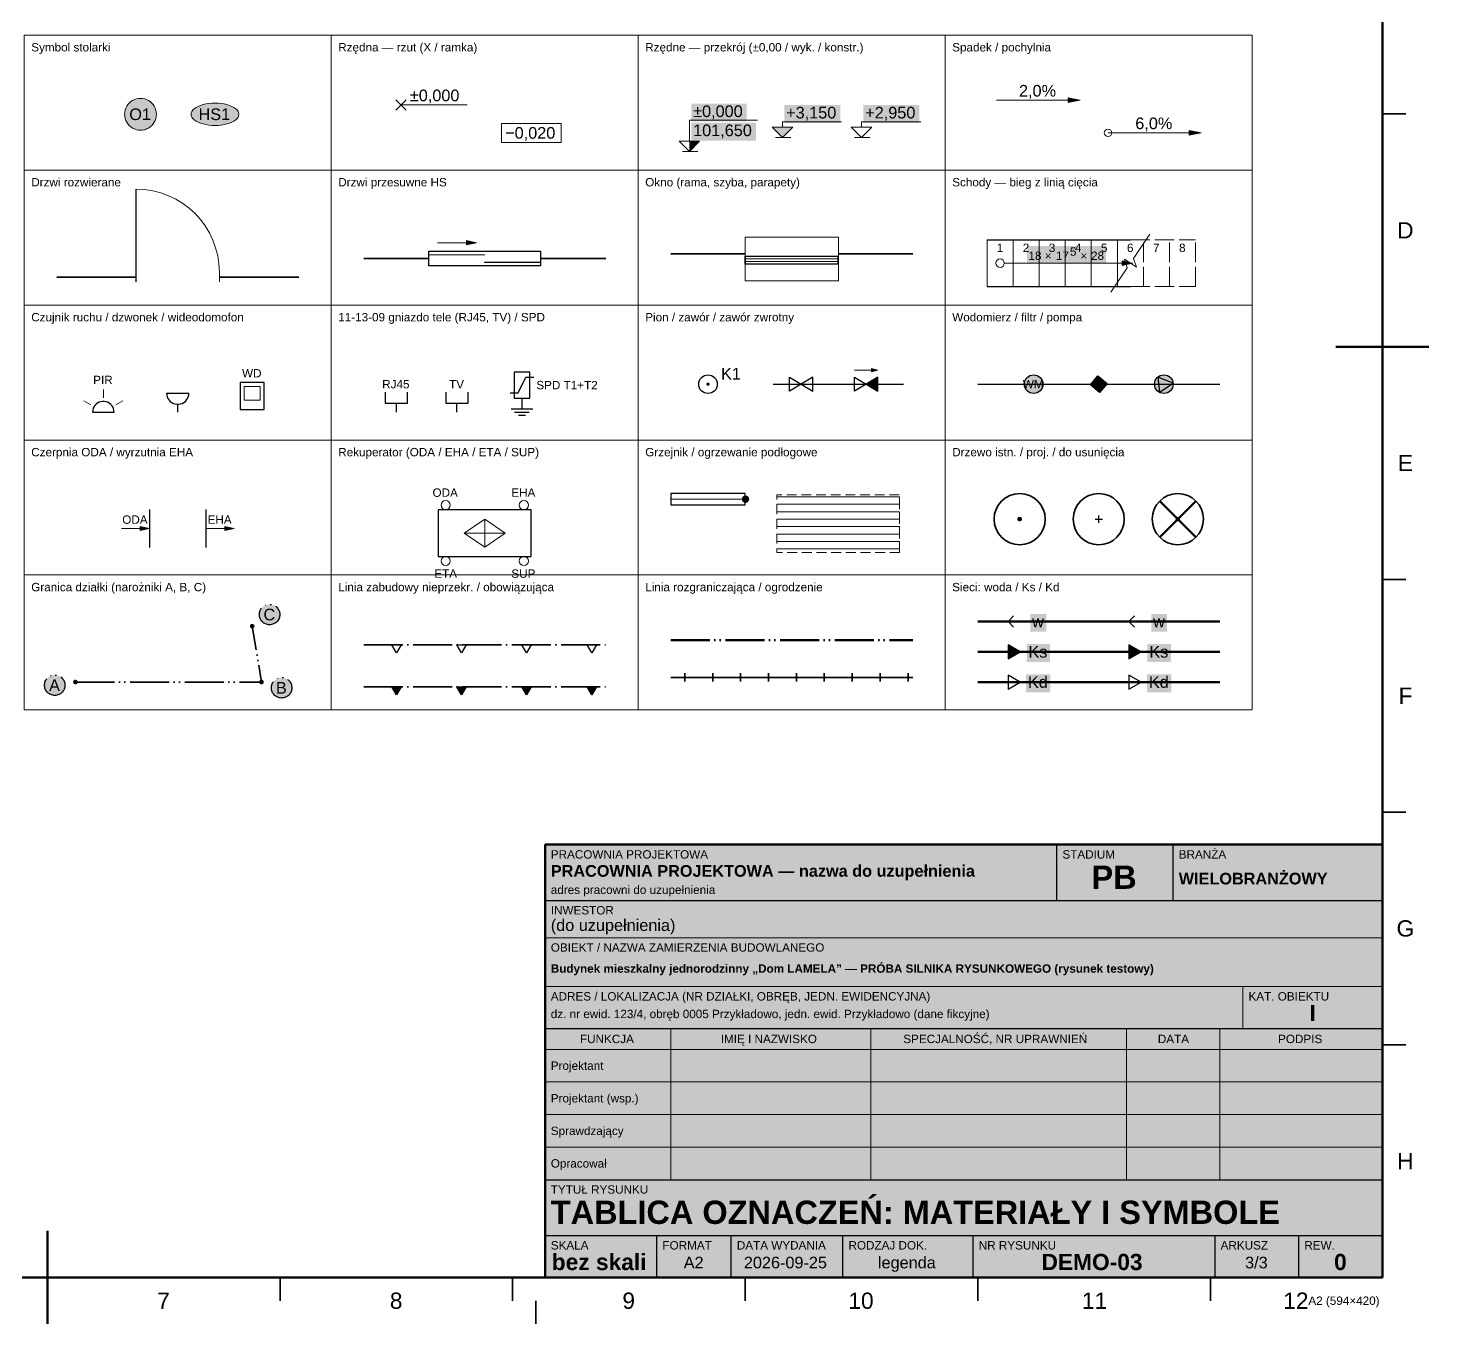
# Paper-space layout 'Arkusz DEMO-03' of a CAD drawing. Header units: metres, sheet in millimetres. Extents: x 0 to 594, y 0 to 420.
# Drawn here: x 292.8 to 594, y 0 to 278.5 of the extents above; entities that cross this region are included whole.
import ezdxf

# ---------------------------------------------------------------- set-up
doc = ezdxf.new("R2010")
doc.units = ezdxf.units.M
for name, pattern in [('DWUPUNKTOWA', [11.55, 8.4, -1.05, 0, -1.05, 0, -1.05]), ('KRESKOWA', [5.25, 4.2, -1.05]), ('KRESKOWA_DROBNA', [3.15, 2.1, -1.05]), ('PUNKTOWA', [10.5, 8.4, -1.05, 0, -1.05])]:
    doc.linetypes.add(name, pattern=pattern)
for name, color, linetype, lineweight in [('A-DRZWI', 3, 'Continuous', 35), ('A-OKNA', 3, 'Continuous', 35), ('A-OPISY', 2, 'Continuous', 25), ('A-RZEDNE', 1, 'Continuous', 25), ('A-SCHODY', 6, 'Continuous', 25), ('A-SCIANY-KONSTR', 7, 'Continuous', 50), ('A-SYMBOLE', 2, 'Continuous', 25), ('R-LEGENDA', 7, 'Continuous', 25), ('R-RAMKA', 7, 'Continuous', 50), ('R-TABLICZKA', 7, 'Continuous', 25), ('Z-GRANICE', 1, 'DWUPUNKTOWA', 50), ('Z-OGRODZENIE', 7, 'Continuous', 35), ('Z-UZBROJENIE', 5, 'Continuous', 35)]:
    doc.layers.add(name, color=color, linetype=linetype, lineweight=lineweight)
for name, color, linetype, lineweight, true_color in [('E-LACZNIKI', 30, 'Continuous', 35, 0xd06000), ('E-ROZDZIELNICE', 1, 'Continuous', 35, 0xc00000), ('E-TELETECH', 5, 'Continuous', 35, 0x0050c8), ('S-KANAL', 34, 'Continuous', 50, 0x7a4500), ('S-OGRZ', 1, 'Continuous', 25, 0xe05000), ('S-URZADZENIA', 2, 'Continuous', 35, 0x303030), ('S-WENT', 3, 'Continuous', 35, 0x008a00), ('S-WODA', 5, 'Continuous', 35, 0x0050c8), ('Z-LINIE-ZABUDOWY', 1, 'PUNKTOWA', 35, 0xc00000), ('Z-ZIELEN', 3, 'Continuous', 25, 0x1e7a1e)]:
    doc.layers.add(name, color=color, linetype=linetype, lineweight=lineweight, true_color=true_color)
doc.styles.add('PL_ARIAL', font='arial.ttf')
doc.styles.add('PL_ARIAL_B', font='arialbd.ttf')

psp = doc.layouts.new('Arkusz DEMO-03')

# ---------------------------------------------------------------- hatches: boundary and pattern name
at = {"layer": 'A-DRZWI', "true_color": 0x000000}
psp.add_hatch(color=7, dxfattribs=at).paths.add_polyline_path([(389.24, 232.34), (387.09, 231.88), (387.09, 232.8)])
at = {"layer": 'A-OPISY', "true_color": 0xffffff}
for points in [[(320.42, 259.94), (320.39, 260.39), (320.31, 260.83), (320.16, 261.25), (319.96, 261.65), (319.72, 262.02), (319.42, 262.36), (319.08, 262.66), (318.71, 262.9), (318.31, 263.1), (317.89, 263.25), (317.45, 263.33), (317, 263.36), (316.55, 263.33), (316.11, 263.25), (315.69, 263.1), (315.29, 262.9), (314.92, 262.66), (314.58, 262.36), (314.28, 262.02), (314.04, 261.65), (313.84, 261.25), (313.69, 260.83), (313.61, 260.39), (313.58, 259.94), (313.61, 259.49), (313.69, 259.05), (313.84, 258.63), (314.04, 258.23), (314.28, 257.86), (314.58, 257.52), (314.92, 257.22), (315.29, 256.98), (315.69, 256.78), (316.11, 256.63), (316.55, 256.55), (317, 256.52), (317.45, 256.55), (317.89, 256.63), (318.31, 256.78), (318.71, 256.98), (319.08, 257.22), (319.42, 257.52), (319.72, 257.86), (319.96, 258.23), (320.16, 258.63), (320.31, 259.05), (320.39, 259.49)], [(338.13, 259.94), (338.09, 260.25), (337.96, 260.56), (337.74, 260.86), (337.45, 261.14), (337.07, 261.4), (336.63, 261.64), (336.13, 261.84), (335.57, 262.02), (334.96, 262.16), (334.33, 262.26), (333.67, 262.32), (333, 262.34), (332.33, 262.32), (331.67, 262.26), (331.04, 262.16), (330.43, 262.02), (329.87, 261.84), (329.37, 261.64), (328.93, 261.4), (328.55, 261.14), (328.26, 260.86), (328.04, 260.56), (327.91, 260.25), (327.87, 259.94), (327.91, 259.63), (328.04, 259.32), (328.26, 259.02), (328.55, 258.74), (328.93, 258.48), (329.37, 258.24), (329.87, 258.04), (330.43, 257.86), (331.04, 257.72), (331.67, 257.62), (332.33, 257.56), (333, 257.54), (333.67, 257.56), (334.33, 257.62), (334.96, 257.72), (335.57, 257.86), (336.13, 258.04), (336.63, 258.24), (337.07, 258.48), (337.45, 258.74), (337.74, 259.02), (337.96, 259.32), (338.09, 259.63)]]:
    psp.add_hatch(color=7, dxfattribs=at).paths.add_polyline_path(points)
at = {"layer": 'A-RZEDNE', "true_color": 0xffffff}
for points in [[(435.4, 258.39), (447.29, 258.39), (447.29, 262.24), (435.4, 262.24)], [(455.4, 258.09), (467.42, 258.09), (467.42, 261.94), (455.4, 261.94)], [(472.4, 258.09), (484.42, 258.09), (484.42, 261.94), (472.4, 261.94)], [(435.4, 254.29), (449.33, 254.29), (449.33, 258.14), (435.4, 258.14)]]:
    psp.add_hatch(color=7, dxfattribs=at).paths.add_polyline_path(points)
at = {"layer": 'A-RZEDNE', "true_color": 0x000000}
for points in [[(455, 254.94), (457.2, 257.14), (452.8, 257.14)], [(435, 251.94), (437.2, 254.14), (435, 254.14)]]:
    psp.add_hatch(color=7, dxfattribs=at).paths.add_polyline_path(points)
at = {"layer": 'A-SCHODY', "true_color": 0xffffff}
psp.add_hatch(color=7, dxfattribs=at).paths.add_polyline_path([(507.6, 227.94), (524.56, 227.94), (524.56, 231.64), (507.6, 231.64)])
at = {"layer": 'A-SCHODY', "true_color": 0x000000}
psp.add_hatch(color=7, dxfattribs=at).paths.add_polyline_path([(530.36, 227.94), (528.01, 227.44), (528.01, 228.44)])
at = {"layer": 'A-SYMBOLE', "true_color": 0x000000}
for points in [[(519, 262.94), (516.45, 262.44), (516.45, 263.44)], [(545, 255.94), (542.45, 255.44), (542.45, 256.44)]]:
    psp.add_hatch(color=7, dxfattribs=at).paths.add_polyline_path(points)
at = {"layer": 'R-TABLICZKA', "true_color": 0xffffff}
psp.add_hatch(color=7, dxfattribs=at).paths.add_polyline_path([(404, 10), (584, 10), (584, 103), (404, 103)])
at = {"layer": 'S-KANAL', "true_color": 0x000000}
psp.add_hatch(color=7, dxfattribs=at).paths.add_polyline_path([(439.35, 201.94), (439.34, 202.03), (439.3, 202.12), (439.25, 202.19), (439.18, 202.24), (439.09, 202.28), (439, 202.29), (438.91, 202.28), (438.82, 202.24), (438.75, 202.19), (438.7, 202.12), (438.66, 202.03), (438.65, 201.94), (438.66, 201.85), (438.7, 201.76), (438.75, 201.69), (438.82, 201.64), (438.91, 201.6), (439, 201.59), (439.09, 201.6), (439.18, 201.64), (439.25, 201.69), (439.3, 201.76), (439.34, 201.85)])
at = {"layer": 'S-OGRZ', "true_color": 0x000000}
psp.add_hatch(color=7, dxfattribs=at).paths.add_polyline_path([(447.86, 177.23), (447.8, 177.54), (447.63, 177.8), (447.37, 177.97), (447.06, 178.03), (446.75, 177.97), (446.49, 177.8), (446.32, 177.54), (446.26, 177.23), (446.32, 176.92), (446.49, 176.66), (446.75, 176.49), (447.06, 176.43), (447.37, 176.49), (447.63, 176.66), (447.8, 176.92)])
at = {"layer": 'S-URZADZENIA', "true_color": 0x000000}
for points in [[(475.5, 204.94), (474.14, 204.6), (474.14, 205.28)], [(475.5, 200.44), (475.5, 203.44), (473, 201.94)]]:
    psp.add_hatch(color=7, dxfattribs=at).paths.add_polyline_path(points)
at = {"layer": 'S-URZADZENIA', "true_color": 0xffffff}
for points in [[(511, 201.94), (510.97, 202.29), (510.88, 202.62), (510.73, 202.94), (510.53, 203.23), (510.29, 203.47), (510, 203.67), (509.68, 203.82), (509.35, 203.91), (509, 203.94), (508.65, 203.91), (508.32, 203.82), (508, 203.67), (507.71, 203.47), (507.47, 203.23), (507.27, 202.94), (507.12, 202.62), (507.03, 202.29), (507, 201.94), (507.03, 201.59), (507.12, 201.26), (507.27, 200.94), (507.47, 200.65), (507.71, 200.41), (508, 200.21), (508.32, 200.06), (508.65, 199.97), (509, 199.94), (509.35, 199.97), (509.68, 200.06), (510, 200.21), (510.29, 200.41), (510.53, 200.65), (510.73, 200.94), (510.88, 201.26), (510.97, 201.59)], [(521.21, 201.77), (522.83, 203.73), (524.79, 202.11), (523.17, 200.15)], [(539, 201.94), (538.97, 202.29), (538.88, 202.62), (538.73, 202.94), (538.53, 203.23), (538.29, 203.47), (538, 203.67), (537.68, 203.82), (537.35, 203.91), (537, 203.94), (536.65, 203.91), (536.32, 203.82), (536, 203.67), (535.71, 203.47), (535.47, 203.23), (535.27, 202.94), (535.12, 202.62), (535.03, 202.29), (535, 201.94), (535.03, 201.59), (535.12, 201.26), (535.27, 200.94), (535.47, 200.65), (535.71, 200.41), (536, 200.21), (536.32, 200.06), (536.65, 199.97), (537, 199.94), (537.35, 199.97), (537.68, 200.06), (538, 200.21), (538.29, 200.41), (538.53, 200.65), (538.73, 200.94), (538.88, 201.26), (538.97, 201.59)]]:
    psp.add_hatch(color=7, dxfattribs=at).paths.add_polyline_path(points)
at = {"layer": 'S-WENT', "true_color": 0x000000}
for points in [[(318.9, 170.94), (316.94, 170.52), (316.94, 171.36)], [(337.1, 170.94), (335.14, 170.52), (335.14, 171.36)]]:
    psp.add_hatch(color=7, dxfattribs=at).paths.add_polyline_path(points)
at = {"layer": 'Z-GRANICE', "true_color": 0xffffff}
for points in [[(346.94, 152.44), (346.87, 153.01), (346.65, 153.54), (346.3, 153.99), (345.84, 154.34), (345.31, 154.56), (344.74, 154.64), (344.17, 154.56), (343.64, 154.34), (343.19, 153.99), (342.84, 153.54), (342.62, 153.01), (342.54, 152.44), (342.62, 151.87), (342.84, 151.34), (343.19, 150.88), (343.64, 150.53), (344.17, 150.31), (344.74, 150.24), (345.31, 150.31), (345.84, 150.53), (346.3, 150.88), (346.65, 151.34), (346.87, 151.87)], [(300.75, 137.26), (300.68, 137.83), (300.46, 138.36), (300.11, 138.81), (299.65, 139.16), (299.12, 139.38), (298.55, 139.46), (297.98, 139.38), (297.45, 139.16), (297, 138.81), (296.65, 138.36), (296.43, 137.83), (296.35, 137.26), (296.43, 136.69), (296.65, 136.16), (297, 135.7), (297.45, 135.35), (297.98, 135.13), (298.55, 135.06), (299.12, 135.13), (299.65, 135.35), (300.11, 135.7), (300.46, 136.16), (300.68, 136.69)], [(349.53, 136.7), (349.45, 137.27), (349.23, 137.8), (348.88, 138.26), (348.43, 138.61), (347.9, 138.83), (347.33, 138.9), (346.76, 138.83), (346.23, 138.61), (345.77, 138.26), (345.42, 137.8), (345.2, 137.27), (345.13, 136.7), (345.2, 136.13), (345.42, 135.6), (345.77, 135.15), (346.23, 134.8), (346.76, 134.58), (347.33, 134.5), (347.9, 134.58), (348.43, 134.8), (348.88, 135.15), (349.23, 135.6), (349.45, 136.13)]]:
    psp.add_hatch(color=7, dxfattribs=at).paths.add_polyline_path(points)
at = {"layer": 'Z-GRANICE', "true_color": 0x000000}
for points in [[(341.5, 149.94), (341.48, 150.07), (341.43, 150.19), (341.35, 150.29), (341.25, 150.37), (341.13, 150.42), (341, 150.44), (340.87, 150.42), (340.75, 150.37), (340.65, 150.29), (340.57, 150.19), (340.52, 150.07), (340.5, 149.94), (340.52, 149.81), (340.57, 149.69), (340.65, 149.59), (340.75, 149.51), (340.87, 149.46), (341, 149.44), (341.13, 149.46), (341.25, 149.51), (341.35, 149.59), (341.43, 149.69), (341.48, 149.81)], [(303.5, 137.94), (303.48, 138.07), (303.43, 138.19), (303.35, 138.29), (303.25, 138.37), (303.13, 138.42), (303, 138.44), (302.87, 138.42), (302.75, 138.37), (302.65, 138.29), (302.57, 138.19), (302.52, 138.07), (302.5, 137.94), (302.52, 137.81), (302.57, 137.69), (302.65, 137.59), (302.75, 137.51), (302.87, 137.46), (303, 137.44), (303.13, 137.46), (303.25, 137.51), (303.35, 137.59), (303.43, 137.69), (303.48, 137.81)], [(343.5, 137.94), (343.48, 138.07), (343.43, 138.19), (343.35, 138.29), (343.25, 138.37), (343.13, 138.42), (343, 138.44), (342.87, 138.42), (342.75, 138.37), (342.65, 138.29), (342.57, 138.19), (342.52, 138.07), (342.5, 137.94), (342.52, 137.81), (342.57, 137.69), (342.65, 137.59), (342.75, 137.51), (342.87, 137.46), (343, 137.44), (343.13, 137.46), (343.25, 137.51), (343.35, 137.59), (343.43, 137.69), (343.48, 137.81)]]:
    psp.add_hatch(color=7, dxfattribs=at).paths.add_polyline_path(points)
at = {"layer": 'Z-LINIE-ZABUDOWY', "true_color": 0x000000}
for points in [[(371, 136.94), (373, 136.94), (372, 135.21)], [(385, 136.94), (387, 136.94), (386, 135.21)], [(399, 136.94), (401, 136.94), (400, 135.21)], [(413, 136.94), (415, 136.94), (414, 135.21)]]:
    psp.add_hatch(color=7, dxfattribs=at).paths.add_polyline_path(points)
at = {"layer": 'Z-UZBROJENIE', "true_color": 0xffffff}
for points in [[(508.29, 148.74), (511.71, 148.74), (511.71, 152.59), (508.29, 152.59)], [(534.29, 148.74), (537.71, 148.74), (537.71, 152.59), (534.29, 152.59)], [(507.48, 142.24), (512.52, 142.24), (512.52, 146.09), (507.48, 146.09)], [(533.48, 142.24), (538.52, 142.24), (538.52, 146.09), (533.48, 146.09)], [(507.38, 135.74), (512.62, 135.74), (512.62, 139.59), (507.38, 139.59)], [(533.38, 135.74), (538.62, 135.74), (538.62, 139.59), (533.38, 139.59)]]:
    psp.add_hatch(color=7, dxfattribs=at).paths.add_polyline_path(points)
at = {"layer": 'Z-UZBROJENIE', "true_color": 0x000000}
for points in [[(506.11, 144.44), (503.5, 145.94), (503.5, 142.94)], [(532.11, 144.44), (529.5, 145.94), (529.5, 142.94)]]:
    psp.add_hatch(color=7, dxfattribs=at).paths.add_polyline_path(points)
at = {"layer": 'Z-ZIELEN', "true_color": 0x000000}
for points in [[(506.5, 172.94), (506.48, 173.07), (506.43, 173.19), (506.35, 173.29), (506.25, 173.37), (506.13, 173.42), (506, 173.44), (505.87, 173.42), (505.75, 173.37), (505.65, 173.29), (505.57, 173.19), (505.52, 173.07), (505.5, 172.94), (505.52, 172.81), (505.57, 172.69), (505.65, 172.59), (505.75, 172.51), (505.87, 172.46), (506, 172.44), (506.13, 172.46), (506.25, 172.51), (506.35, 172.59), (506.43, 172.69), (506.48, 172.81)], [(540.5, 172.94), (540.48, 173.07), (540.43, 173.19), (540.35, 173.29), (540.25, 173.37), (540.13, 173.42), (540, 173.44), (539.87, 173.42), (539.75, 173.37), (539.65, 173.29), (539.57, 173.19), (539.52, 173.07), (539.5, 172.94), (539.52, 172.81), (539.57, 172.69), (539.65, 172.59), (539.75, 172.51), (539.87, 172.46), (540, 172.44), (540.13, 172.46), (540.25, 172.51), (540.35, 172.59), (540.43, 172.69), (540.48, 172.81)]]:
    psp.add_hatch(color=7, dxfattribs=at).paths.add_polyline_path(points)

# ---------------------------------------------------------------- linework, layer by layer
at = {"layer": 'A-DRZWI', "lineweight": 25}
psp.add_lwpolyline([(316.05, 225.94), (316.05, 243.84)], dxfattribs=at)
at = {"layer": 'A-DRZWI', "lineweight": 18}
psp.add_lwpolyline([(380.84, 232.34), (389.24, 232.34)], dxfattribs=at)
for points in [[(389.24, 232.34), (387.09, 231.88), (387.09, 232.8)], [(379.05, 229.71), (391.04, 229.71), (391.04, 229.77), (379.05, 229.77)], [(316, 225.94), (316.05, 225.94), (316.05, 223.94), (316, 223.94)], [(334, 225.94), (333.95, 225.94), (333.95, 223.94), (334, 223.94)], [(390.96, 228.11), (402.95, 228.11), (402.95, 228.17), (390.96, 228.17)]]:
    psp.add_lwpolyline(points, close=True, dxfattribs=at)
at = {"layer": 'A-DRZWI', "lineweight": 25}
psp.add_lwpolyline([(379, 230.54), (403, 230.54), (403, 227.34), (379, 227.34)], close=True, dxfattribs=at)
at = {"layer": 'A-DRZWI', "lineweight": 13}
for points in [[(379.09, 229.74), (391, 229.74)], [(391, 228.14), (402.91, 228.14)]]:
    psp.add_lwpolyline(points, dxfattribs=at)
psp.add_arc((316.05, 225.94), 17.9, 0, 90, dxfattribs=at)
at = {"layer": 'A-OKNA', "lineweight": 18}
for points in [[(446.98, 229.44), (467.02, 229.44), (467.02, 233.54), (446.98, 233.54)], [(446.97, 227.74), (467.03, 227.74), (467.03, 224.14), (446.97, 224.14)]]:
    psp.add_lwpolyline(points, close=True, dxfattribs=at)
at = {"layer": 'A-OKNA', "lineweight": 25}
psp.add_lwpolyline([(447, 229.44), (467, 229.44), (467, 227.74), (447, 227.74)], close=True, dxfattribs=at)
at = {"layer": 'A-OKNA', "lineweight": 18}
for points in [[(447.06, 229.44), (447.06, 227.74)], [(466.94, 229.44), (466.94, 227.74)]]:
    psp.add_lwpolyline(points, dxfattribs=at)
at = {"layer": 'A-OKNA', "lineweight": 13}
for points in [[(447.06, 228.9), (466.94, 228.9)], [(447.06, 228.28), (466.94, 228.28)]]:
    psp.add_lwpolyline(points, dxfattribs=at)
at = {"layer": 'A-OPISY', "lineweight": 18}
for points in [[(320.42, 259.94), (320.39, 260.39), (320.31, 260.83), (320.16, 261.25), (319.96, 261.65), (319.72, 262.02), (319.42, 262.36), (319.08, 262.66), (318.71, 262.9), (318.31, 263.1), (317.89, 263.25), (317.45, 263.33), (317, 263.36), (316.55, 263.33), (316.11, 263.25), (315.69, 263.1), (315.29, 262.9), (314.92, 262.66), (314.58, 262.36), (314.28, 262.02), (314.04, 261.65), (313.84, 261.25), (313.69, 260.83), (313.61, 260.39), (313.58, 259.94), (313.61, 259.49), (313.69, 259.05), (313.84, 258.63), (314.04, 258.23), (314.28, 257.86), (314.58, 257.52), (314.92, 257.22), (315.29, 256.98), (315.69, 256.78), (316.11, 256.63), (316.55, 256.55), (317, 256.52), (317.45, 256.55), (317.89, 256.63), (318.31, 256.78), (318.71, 256.98), (319.08, 257.22), (319.42, 257.52), (319.72, 257.86), (319.96, 258.23), (320.16, 258.63), (320.31, 259.05), (320.39, 259.49)], [(338.13, 259.94), (338.09, 260.25), (337.96, 260.56), (337.74, 260.86), (337.45, 261.14), (337.07, 261.4), (336.63, 261.64), (336.13, 261.84), (335.57, 262.02), (334.96, 262.16), (334.33, 262.26), (333.67, 262.32), (333, 262.34), (332.33, 262.32), (331.67, 262.26), (331.04, 262.16), (330.43, 262.02), (329.87, 261.84), (329.37, 261.64), (328.93, 261.4), (328.55, 261.14), (328.26, 260.86), (328.04, 260.56), (327.91, 260.25), (327.87, 259.94), (327.91, 259.63), (328.04, 259.32), (328.26, 259.02), (328.55, 258.74), (328.93, 258.48), (329.37, 258.24), (329.87, 258.04), (330.43, 257.86), (331.04, 257.72), (331.67, 257.62), (332.33, 257.56), (333, 257.54), (333.67, 257.56), (334.33, 257.62), (334.96, 257.72), (335.57, 257.86), (336.13, 258.04), (336.63, 258.24), (337.07, 258.48), (337.45, 258.74), (337.74, 259.02), (337.96, 259.32), (338.09, 259.63)]]:
    psp.add_lwpolyline(points, close=True, dxfattribs=at)
at = {"layer": 'A-RZEDNE', "lineweight": 18}
for points in [[(371.9, 260.84), (374.1, 263.04)], [(371.9, 263.04), (374.1, 260.84)], [(373, 261.94), (387.19, 261.94)], [(435, 254.14), (435, 258.64)], [(435, 258.64), (449.63, 258.64)], [(455, 257.14), (455, 258.34)], [(455, 258.34), (467.72, 258.34)], [(472, 257.14), (472, 258.34)], [(472, 258.34), (484.72, 258.34)], [(453.5, 254.94), (456.8, 254.94)], [(470.5, 254.94), (473.8, 254.94)], [(433.5, 251.94), (436.8, 251.94)]]:
    psp.add_lwpolyline(points, dxfattribs=at)
for points in [[(394.59, 253.89), (407.41, 253.89), (407.41, 257.99), (394.59, 257.99)], [(455, 254.94), (457.2, 257.14), (452.8, 257.14)], [(472, 254.94), (474.2, 257.14), (469.8, 257.14)], [(435, 251.94), (437.2, 254.14), (432.8, 254.14)]]:
    psp.add_lwpolyline(points, close=True, dxfattribs=at)
at = {"layer": 'A-SCHODY', "lineweight": 18}
for points in [[(499, 222.94), (499, 232.94)], [(504.6, 222.94), (504.6, 232.94)], [(510.2, 222.94), (510.2, 232.94)], [(515.8, 222.94), (515.8, 232.94)], [(521.4, 222.94), (521.4, 232.94)], [(525.6, 221.69), (529.13, 226.94), (528.51, 228.81), (531.09, 227.07), (530.47, 228.94), (534, 234.19)], [(527, 222.94), (527, 232.94)], [(502.7, 227.94), (528.36, 227.94)]]:
    psp.add_lwpolyline(points, dxfattribs=at)
at = {"layer": 'A-SCHODY', "lineweight": 25}
for points in [[(499, 232.94), (529.8, 232.94)], [(499, 222.94), (529.8, 222.94)]]:
    psp.add_lwpolyline(points, dxfattribs=at)
at = {"layer": 'A-SCHODY', "linetype": 'KRESKOWA', "lineweight": 18, "flags": 128}
for points in [[(529.8, 232.94), (543.8, 232.94)], [(532.6, 222.94), (532.6, 232.94)], [(538.2, 222.94), (538.2, 232.94)], [(543.8, 222.94), (543.8, 232.94)], [(529.8, 222.94), (543.8, 222.94)]]:
    psp.add_lwpolyline(points, dxfattribs=at)
at = {"layer": 'A-SCHODY', "lineweight": 18}
psp.add_lwpolyline([(530.36, 227.94), (528.01, 227.44), (528.01, 228.44)], close=True, dxfattribs=at)
psp.add_circle((501.8, 227.94), 0.9, dxfattribs=at)
at = {"layer": 'A-SCIANY-KONSTR', "lineweight": 35}
for points in [[(365, 228.94), (379, 228.94)], [(403, 228.94), (417, 228.94)], [(431, 229.94), (447, 229.94)], [(467, 229.94), (483, 229.94)], [(299, 224.94), (316, 224.94)], [(334, 224.94), (351, 224.94)]]:
    psp.add_lwpolyline(points, dxfattribs=at)
at = {"layer": 'A-SYMBOLE', "lineweight": 18}
for points in [[(501, 262.94), (516.8, 262.94)], [(525, 255.94), (542.8, 255.94)]]:
    psp.add_lwpolyline(points, dxfattribs=at)
for points in [[(519, 262.94), (516.45, 262.44), (516.45, 263.44)], [(545, 255.94), (542.45, 255.44), (542.45, 256.44)]]:
    psp.add_lwpolyline(points, close=True, dxfattribs=at)
psp.add_circle((525, 255.94), 0.8, dxfattribs=at)
at = {"layer": 'E-LACZNIKI', "lineweight": 18}
for points in [[(309, 199.01), (309, 200.8)], [(306.34, 197.48), (304.79, 198.37)], [(311.66, 197.48), (313.21, 198.37)]]:
    psp.add_lwpolyline(points, dxfattribs=at)
at = {"layer": 'E-LACZNIKI', "lineweight": 25}
psp.add_lwpolyline([(311.3, 195.94), (311.27, 196.32), (311.18, 196.69), (311.03, 197.04), (310.82, 197.36), (310.56, 197.64), (310.26, 197.87), (309.93, 198.05), (309.57, 198.17), (309.19, 198.24), (308.81, 198.24), (308.43, 198.17), (308.07, 198.05), (307.74, 197.87), (307.44, 197.64), (307.18, 197.36), (306.97, 197.04), (306.82, 196.69), (306.73, 196.32), (306.7, 195.94)], close=True, dxfattribs=at)
at = {"layer": 'E-ROZDZIELNICE', "lineweight": 25}
for points in [[(396.48, 200.06), (398.16, 200.06), (399.84, 203.42), (401.52, 203.42)], [(399, 198.94), (399, 196.59)], [(401.35, 196.59), (396.65, 196.59)], [(400.57, 195.88), (397.43, 195.88)], [(399.78, 195.18), (398.22, 195.18)]]:
    psp.add_lwpolyline(points, dxfattribs=at)
psp.add_lwpolyline([(397.32, 198.94), (400.68, 198.94), (400.68, 204.54), (397.32, 204.54)], close=True, dxfattribs=at)
at = {"layer": 'E-TELETECH', "lineweight": 25}
psp.add_lwpolyline([(338.41, 196.52), (343.59, 196.52), (343.59, 202.28), (338.41, 202.28)], close=True, dxfattribs=at)
for points in [[(322.6, 200.02), (322.63, 199.62), (322.73, 199.24), (322.89, 198.88), (323.11, 198.55), (323.37, 198.25), (323.69, 198.01), (324.04, 197.82), (324.41, 197.69), (324.8, 197.63), (325.2, 197.63), (325.59, 197.69), (325.96, 197.82), (326.31, 198.01), (326.63, 198.25), (326.89, 198.55), (327.11, 198.88), (327.27, 199.24), (327.37, 199.62), (327.4, 200.02)], [(322.6, 200.02), (327.4, 200.02)], [(369.6, 200.26), (369.6, 197.86), (374.4, 197.86), (374.4, 200.26)], [(382.6, 200.26), (382.6, 197.86), (387.4, 197.86), (387.4, 200.26)], [(325, 195.94), (325, 197.62)], [(372, 195.94), (372, 197.86)], [(385, 195.94), (385, 197.86)]]:
    psp.add_lwpolyline(points, dxfattribs=at)
at = {"layer": 'E-TELETECH', "lineweight": 13}
psp.add_lwpolyline([(339.27, 198.53), (342.73, 198.53), (342.73, 201.41), (339.27, 201.41)], close=True, dxfattribs=at)
at = {"layer": 'R-LEGENDA', "lineweight": 18}
for points in [[(292, 247.94), (358, 247.94), (358, 276.94), (292, 276.94)], [(358, 247.94), (424, 247.94), (424, 276.94), (358, 276.94)], [(424, 247.94), (490, 247.94), (490, 276.94), (424, 276.94)], [(490, 247.94), (556, 247.94), (556, 276.94), (490, 276.94)], [(292, 218.94), (358, 218.94), (358, 247.94), (292, 247.94)], [(358, 218.94), (424, 218.94), (424, 247.94), (358, 247.94)], [(424, 218.94), (490, 218.94), (490, 247.94), (424, 247.94)], [(490, 218.94), (556, 218.94), (556, 247.94), (490, 247.94)], [(292, 189.94), (358, 189.94), (358, 218.94), (292, 218.94)], [(358, 189.94), (424, 189.94), (424, 218.94), (358, 218.94)], [(424, 189.94), (490, 189.94), (490, 218.94), (424, 218.94)], [(490, 189.94), (556, 189.94), (556, 218.94), (490, 218.94)], [(292, 160.94), (358, 160.94), (358, 189.94), (292, 189.94)], [(358, 160.94), (424, 160.94), (424, 189.94), (358, 189.94)], [(424, 160.94), (490, 160.94), (490, 189.94), (424, 189.94)], [(490, 160.94), (556, 160.94), (556, 189.94), (490, 189.94)], [(292, 131.94), (358, 131.94), (358, 160.94), (292, 160.94)], [(358, 131.94), (424, 131.94), (424, 160.94), (358, 160.94)], [(424, 131.94), (490, 131.94), (490, 160.94), (424, 160.94)], [(490, 131.94), (556, 131.94), (556, 160.94), (490, 160.94)]]:
    psp.add_lwpolyline(points, close=True, dxfattribs=at)
at = {"layer": 'R-RAMKA', "lineweight": 70}
psp.add_lwpolyline([(20, 10), (584, 10), (584, 410), (20, 410)], close=True, dxfattribs=at)
at = {"layer": 'R-RAMKA', "lineweight": 35}
for points in [[(584, 260), (589, 260)], [(584, 210), (589, 210)], [(584, 160), (589, 160)], [(584, 110), (589, 110)], [(584, 60), (589, 60)], [(297, 10), (297, 5)], [(347, 10), (347, 5)], [(397, 10), (397, 5)], [(447, 10), (447, 5)], [(497, 10), (497, 5)], [(547, 10), (547, 5)], [(402, 0), (402, 5)]]:
    psp.add_lwpolyline(points, dxfattribs=at)
at = {"layer": 'R-RAMKA', "lineweight": 70}
for points in [[(594, 210), (574, 210)], [(297, 0), (297, 20)]]:
    psp.add_lwpolyline(points, dxfattribs=at)
at = {"layer": 'R-TABLICZKA', "lineweight": 50}
psp.add_lwpolyline([(404, 10), (584, 10), (584, 103), (404, 103)], close=True, dxfattribs=at)
at = {"layer": 'R-TABLICZKA', "lineweight": 25}
for points in [[(514, 91), (514, 103)], [(539, 91), (539, 103)], [(404, 91), (584, 91)], [(404, 63.5), (584, 63.5)], [(404, 31), (584, 31)], [(404, 19), (584, 19)], [(428, 10), (428, 19)], [(444, 10), (444, 19)], [(468, 10), (468, 19)], [(496, 10), (496, 19)], [(548, 10), (548, 19)], [(566, 10), (566, 19)]]:
    psp.add_lwpolyline(points, dxfattribs=at)
at = {"layer": 'R-TABLICZKA', "lineweight": 18}
for points in [[(404, 83), (584, 83)], [(404, 72.5), (584, 72.5)], [(554, 63.5), (554, 72.5)], [(431, 31), (431, 63.5)], [(474, 31), (474, 63.5)], [(529, 31), (529, 63.5)], [(549, 31), (549, 63.5)], [(404, 59), (584, 59)], [(404, 52), (584, 52)], [(404, 45), (584, 45)], [(404, 38), (584, 38)], [(404, 31), (584, 31)]]:
    psp.add_lwpolyline(points, dxfattribs=at)
at = {"layer": 'S-KANAL', "lineweight": 25}
psp.add_circle((439, 201.94), 2, dxfattribs=at)
at = {"layer": 'S-OGRZ', "lineweight": 25}
psp.add_lwpolyline([(431, 175.98), (447, 175.98), (447, 178.48), (431, 178.48)], close=True, dxfattribs=at)
at = {"layer": 'S-OGRZ', "linetype": 'KRESKOWA_DROBNA', "lineweight": 13, "flags": 128}
psp.add_lwpolyline([(480.2, 165.74), (453.8, 165.74), (453.8, 178.14), (480.2, 178.14)], close=True, dxfattribs=at)
at = {"layer": 'S-OGRZ', "lineweight": 18}
for points in [[(480.2, 177.74), (453.8, 177.74)], [(480.2, 176.14), (480.2, 177.74)], [(453.8, 174.54), (453.8, 176.14)], [(453.8, 176.14), (480.2, 176.14)], [(480.2, 174.54), (453.8, 174.54)], [(453.8, 171.34), (453.8, 172.94)], [(453.8, 172.94), (480.2, 172.94)], [(480.2, 172.94), (480.2, 174.54)], [(480.2, 171.34), (453.8, 171.34)], [(453.8, 168.14), (453.8, 169.74)], [(453.8, 169.74), (480.2, 169.74)], [(480.2, 169.74), (480.2, 171.34)], [(480.2, 168.14), (453.8, 168.14)], [(453.8, 166.54), (480.2, 166.54)], [(480.2, 166.54), (480.2, 168.14)]]:
    psp.add_lwpolyline(points, dxfattribs=at)
at = {"layer": 'S-OGRZ', "lineweight": 13}
psp.add_lwpolyline([(431, 177.23), (447, 177.23)], dxfattribs=at)
at = {"layer": 'S-URZADZENIA', "lineweight": 13}
psp.add_lwpolyline([(470.5, 204.94), (475.5, 204.94)], dxfattribs=at)
psp.add_lwpolyline([(475.5, 204.94), (474.14, 204.6), (474.14, 205.28)], close=True, dxfattribs=at)
at = {"layer": 'S-URZADZENIA', "lineweight": 25}
for points in [[(456.5, 200.44), (456.5, 203.44), (459, 201.94)], [(461.5, 200.44), (461.5, 203.44), (459, 201.94)], [(470.5, 200.44), (470.5, 203.44), (473, 201.94)], [(475.5, 200.44), (475.5, 203.44), (473, 201.94)], [(521.21, 201.77), (522.83, 203.73), (524.79, 202.11), (523.17, 200.15)], [(535.74, 203.42), (536.07, 200.23), (538.99, 202.15)]]:
    psp.add_lwpolyline(points, close=True, dxfattribs=at)
at = {"layer": 'S-URZADZENIA', "linetype": 'KRESKOWA_DROBNA', "lineweight": 13, "ltscale": 0.4, "flags": 128}
psp.add_lwpolyline([(522.83, 203.73), (523.17, 200.15)], dxfattribs=at)
at = {"layer": 'S-URZADZENIA', "lineweight": 25}
for centre in [(509, 201.94), (537, 201.94)]:
    psp.add_circle(centre, 2, dxfattribs=at)
at = {"layer": 'S-WENT', "lineweight": 25}
for points in [[(319, 174.94), (318.92, 174.94), (318.92, 166.94), (319, 166.94)], [(331, 166.94), (331.08, 166.94), (331.08, 174.94), (331, 174.94)], [(381, 164.94), (401, 164.94), (401, 174.94), (381, 174.94)]]:
    psp.add_lwpolyline(points, close=True, dxfattribs=at)
at = {"layer": 'S-WENT', "lineweight": 13}
for points in [[(319, 172.94), (318.92, 172.91)], [(331, 172.94), (331.08, 172.97)], [(391, 166.94), (391, 172.94)], [(319, 170.94), (318.92, 170.91)], [(319, 168.94), (318.92, 168.91)], [(331, 170.94), (331.08, 170.97)], [(331, 168.94), (331.08, 168.97)], [(386.6, 169.94), (395.4, 169.94)]]:
    psp.add_lwpolyline(points, dxfattribs=at)
at = {"layer": 'S-WENT', "lineweight": 18}
for points in [[(391, 166.94), (395.4, 169.94), (391, 172.94), (386.6, 169.94)], [(318.9, 170.94), (316.94, 170.52), (316.94, 171.36)], [(337.1, 170.94), (335.14, 170.52), (335.14, 171.36)]]:
    psp.add_lwpolyline(points, close=True, dxfattribs=at)
for points in [[(312.9, 170.94), (318.9, 170.94)], [(331.1, 170.94), (337.1, 170.94)]]:
    psp.add_lwpolyline(points, dxfattribs=at)
for centre in [(382.6, 175.94), (399.4, 175.94), (382.6, 163.94), (399.4, 163.94)]:
    psp.add_circle(centre, 1, dxfattribs=at)
at = {"layer": 'S-WODA', "lineweight": 25}
for points in [[(453, 201.94), (481, 201.94)], [(497, 201.94), (549, 201.94)]]:
    psp.add_lwpolyline(points, dxfattribs=at)
at = {"layer": 'Z-GRANICE', "lineweight": 35, "flags": 128}
psp.add_lwpolyline([(303, 137.94), (343, 137.94), (341, 149.94)], dxfattribs=at)
at = {"layer": 'Z-GRANICE', "lineweight": 70, "flags": 128}
psp.add_lwpolyline([(431, 146.94), (483, 146.94)], dxfattribs=at)
at = {"layer": 'Z-GRANICE', "lineweight": 25}
for centre in [(344.74, 152.44), (298.55, 137.26), (347.33, 136.7)]:
    psp.add_circle(centre, 2.2, dxfattribs=at)
at = {"layer": 'Z-LINIE-ZABUDOWY', "lineweight": 35, "flags": 128}
for points in [[(365, 145.94), (417, 145.94)], [(365, 136.94), (417, 136.94)]]:
    psp.add_lwpolyline(points, dxfattribs=at)
at = {"layer": 'Z-LINIE-ZABUDOWY', "lineweight": 25, "flags": 128}
for points in [[(371, 145.94), (373, 145.94), (372, 144.21)], [(385, 145.94), (387, 145.94), (386, 144.21)], [(399, 145.94), (401, 145.94), (400, 144.21)], [(413, 145.94), (415, 145.94), (414, 144.21)], [(371, 136.94), (373, 136.94), (372, 135.21)], [(385, 136.94), (387, 136.94), (386, 135.21)], [(399, 136.94), (401, 136.94), (400, 135.21)], [(413, 136.94), (415, 136.94), (414, 135.21)]]:
    psp.add_lwpolyline(points, close=True, dxfattribs=at)
at = {"layer": 'Z-OGRODZENIE', "lineweight": 35}
for points in [[(431, 138.94), (483, 138.94)], [(434, 138.04), (434, 139.84)], [(440, 138.04), (440, 139.84)], [(446, 138.04), (446, 139.84)], [(452, 138.04), (452, 139.84)], [(458, 138.04), (458, 139.84)], [(464, 138.04), (464, 139.84)], [(470, 138.04), (470, 139.84)], [(476, 138.04), (476, 139.84)], [(482, 138.04), (482, 139.84)]]:
    psp.add_lwpolyline(points, dxfattribs=at)
at = {"layer": 'Z-UZBROJENIE', "lineweight": 50}
psp.add_lwpolyline([(497, 150.94), (549, 150.94)], dxfattribs=at)
at = {"layer": 'Z-UZBROJENIE', "lineweight": 35}
for points in [[(504.7, 152.14), (503.5, 150.94), (504.7, 149.74)], [(530.7, 152.14), (529.5, 150.94), (530.7, 149.74)]]:
    psp.add_lwpolyline(points, dxfattribs=at)
at = {"layer": 'Z-UZBROJENIE', "lineweight": 25}
for points in [[(506.11, 144.44), (503.5, 145.94), (503.5, 142.94)], [(532.11, 144.44), (529.5, 145.94), (529.5, 142.94)], [(506.11, 137.94), (503.5, 139.44), (503.5, 136.44)], [(532.11, 137.94), (529.5, 139.44), (529.5, 136.44)]]:
    psp.add_lwpolyline(points, close=True, dxfattribs=at)
at = {"layer": 'Z-UZBROJENIE', "lineweight": 70}
for points in [[(497, 144.44), (549, 144.44)], [(497, 137.94), (549, 137.94)]]:
    psp.add_lwpolyline(points, dxfattribs=at)
at = {"layer": 'Z-ZIELEN', "lineweight": 50}
for points in [[(536.04, 168.98), (543.96, 176.9)], [(536.04, 176.9), (543.96, 168.98)]]:
    psp.add_lwpolyline(points, dxfattribs=at)
at = {"layer": 'Z-ZIELEN', "lineweight": 25}
for points in [[(522.2, 172.94), (523.8, 172.94)], [(523, 172.14), (523, 173.74)]]:
    psp.add_lwpolyline(points, dxfattribs=at)
at = {"layer": 'Z-ZIELEN', "lineweight": 35}
for centre in [(506, 172.94), (523, 172.94), (540, 172.94)]:
    psp.add_circle(centre, 5.5, dxfattribs=at)

# ---------------------------------------------------------------- texts
at = {"layer": 'A-OPISY', "style": 'PL_ARIAL'}
for s, p in [('O1', (314.58, 258.69)), ('HS1', (329.47, 258.69))]:
    psp.add_text(s, height=2.5, dxfattribs=at).set_placement(p)
at = {"layer": 'A-RZEDNE', "style": 'PL_ARIAL'}
for s, p in [('±0,000', (374.9, 262.74)), ('±0,000', (435.8, 259.34)), ('+3,150', (455.8, 259.04)), ('+2,950', (472.8, 259.04)), ('−0,020', (395.39, 254.69)), ('101,650', (435.8, 255.24))]:
    psp.add_text(s, height=2.5, dxfattribs=at).set_placement(p)
at = {"layer": 'A-SCHODY', "style": 'PL_ARIAL'}
for s, p in [('1', (501.07, 230.34)), ('2', (506.67, 230.34)), ('3', (512.27, 230.34)), ('4', (517.87, 230.34)), ('5', (523.47, 230.34)), ('6', (529.07, 230.34)), ('7', (534.67, 230.34)), ('8', (540.27, 230.34)), ('18 × ', (507.9, 228.64)), ('17', (513.79, 228.64)), ('5', (516.81, 229.54)), (' × ', (518.37, 228.64)), ('28', (521.35, 228.64))]:
    psp.add_text(s, height=1.8, dxfattribs=at).set_placement(p)
at = {"layer": 'A-SYMBOLE', "style": 'PL_ARIAL'}
for s, p in [('2,0%', (505.86, 263.74)), ('6,0%', (530.86, 256.74))]:
    psp.add_text(s, height=2.5, dxfattribs=at).set_placement(p)
at = {"layer": 'E-LACZNIKI', "style": 'PL_ARIAL'}
psp.add_text('PIR', height=1.8, dxfattribs=at).set_placement((306.82, 201.95))
at = {"layer": 'E-ROZDZIELNICE', "style": 'PL_ARIAL'}
psp.add_text('SPD T1+T2', height=1.8, dxfattribs=at).set_placement((402.08, 200.84))
at = {"layer": 'E-TELETECH', "style": 'PL_ARIAL'}
for s, p in [('WD', (338.82, 203.39)), ('RJ45', (368.95, 201.04)), ('TV', (383.33, 201.04))]:
    psp.add_text(s, height=1.8, dxfattribs=at).set_placement(p)
at = {"layer": 'R-LEGENDA', "style": 'PL_ARIAL'}
for s, p in [('Symbol stolarki', (293.5, 273.44)), ('Rzędna — rzut (X / ramka)', (359.5, 273.44)), ('Rzędne — przekrój (±0,00 / wyk. / konstr.)', (425.5, 273.44)), ('Spadek / pochylnia', (491.5, 273.44)), ('Drzwi rozwierane', (293.5, 244.44)), ('Drzwi przesuwne HS', (359.5, 244.44)), ('Okno (rama, szyba, parapety)', (425.5, 244.44)), ('Schody — bieg z linią cięcia', (491.5, 244.44)), ('Czujnik ruchu / dzwonek / wideodomofon', (293.5, 215.44)), ('11-13-09 gniazdo tele (RJ45, TV) / SPD', (359.5, 215.44)), ('Pion / zawór / zawór zwrotny', (425.5, 215.44)), ('Wodomierz / filtr / pompa', (491.5, 215.44)), ('Czerpnia ODA / wyrzutnia EHA', (293.5, 186.44)), ('Rekuperator (ODA / EHA / ETA / SUP)', (359.5, 186.44)), ('Grzejnik / ogrzewanie podłogowe', (425.5, 186.44)), ('Drzewo istn. / proj. / do usunięcia', (491.5, 186.44)), ('Granica działki (narożniki A, B, C)', (293.5, 157.44)), ('Linia zabudowy nieprzekr. / obowiązująca', (359.5, 157.44)), ('Linia rozgraniczająca / ogrodzenie', (425.5, 157.44)), ('Sieci: woda / Ks / Kd', (491.5, 157.44))]:
    psp.add_text(s, height=1.8, dxfattribs=at).set_placement(p)
at = {"layer": 'R-RAMKA', "style": 'PL_ARIAL'}
for s, height, p in [('D', 3.5, (587.16, 233.25)), ('E', 3.5, (587.3, 183.25)), ('F', 3.5, (587.45, 133.25)), ('G', 3.5, (587.02, 83.25)), ('H', 3.5, (587.16, 33.25)), ('7', 3.5, (320.59, 3.25)), ('8', 3.5, (370.59, 3.25)), ('9', 3.5, (420.59, 3.25)), ('10', 3.5, (469.17, 3.25)), ('11', 3.5, (519.36, 3.25)), ('12', 3.5, (562.67, 3.25)), ('A2 (594×420)', 1.8, (568.07, 4.1))]:
    psp.add_text(s, height=height, dxfattribs=at).set_placement(p)
at = {"layer": 'R-TABLICZKA'}
for s, height, style, p in [('PRACOWNIA PROJEKTOWA', 1.8, 'PL_ARIAL', (405.2, 100)), ('STADIUM', 1.8, 'PL_ARIAL', (515.2, 100)), ('BRANŻA', 1.8, 'PL_ARIAL', (540.2, 100)), ('PRACOWNIA PROJEKTOWA — nazwa do uzupełnienia', 2.5, 'PL_ARIAL_B', (405.2, 96.1)), ('PB', 5, 'PL_ARIAL_B', (521.45, 93.5)), ('WIELOBRANŻOWY', 2.5, 'PL_ARIAL_B', (540.2, 94.45)), ('adres pracowni do uzupełnienia', 1.8, 'PL_ARIAL', (405.2, 92.4)), ('INWESTOR', 1.8, 'PL_ARIAL', (405.2, 88)), ('(do uzupełnienia)', 2.5, 'PL_ARIAL', (405.2, 84.45)), ('OBIEKT / NAZWA ZAMIERZENIA BUDOWLANEGO', 1.8, 'PL_ARIAL', (405.2, 80)), ('Budynek mieszkalny jednorodzinny „Dom LAMELA” — PRÓBA SILNIKA RYSUNKOWEGO (rysunek testowy)', 1.8, 'PL_ARIAL_B', (405.2, 75.47)), ('ADRES / LOKALIZACJA (NR DZIAŁKI, OBRĘB, JEDN. EWIDENCYJNA)', 1.8, 'PL_ARIAL', (405.2, 69.5)), ('KAT. OBIEKTU', 1.8, 'PL_ARIAL', (555.2, 69.5)), ('dz. nr ewid. 123/4, obręb 0005 Przykładowo, jedn. ewid. Przykładowo (dane fikcyjne)', 1.8, 'PL_ARIAL', (405.2, 65.72)), ('I', 3.5, 'PL_ARIAL_B', (568.29, 65.07)), ('FUNKCJA', 1.8, 'PL_ARIAL', (411.47, 60.35)), ('IMIĘ I NAZWISKO', 1.8, 'PL_ARIAL', (441.74, 60.35)), ('SPECJALNOŚĆ, NR UPRAWNIEŃ', 1.8, 'PL_ARIAL', (480.98, 60.35)), ('DATA', 1.8, 'PL_ARIAL', (535.71, 60.35)), ('PODPIS', 1.8, 'PL_ARIAL', (561.56, 60.35)), ('Projektant', 1.8, 'PL_ARIAL', (405.2, 54.6)), ('Projektant (wsp.)', 1.8, 'PL_ARIAL', (405.2, 47.6)), ('Sprawdzający', 1.8, 'PL_ARIAL', (405.2, 40.6)), ('Opracował', 1.8, 'PL_ARIAL', (405.2, 33.6)), ('TYTUŁ RYSUNKU', 1.8, 'PL_ARIAL', (405.2, 28)), ('TABLICA OZNACZEŃ: MATERIAŁY I SYMBOLE', 5, 'PL_ARIAL_B', (405.2, 21.5)), ('SKALA', 1.8, 'PL_ARIAL', (405.2, 16)), ('bez skali', 3.5, 'PL_ARIAL_B', (405.4, 11.57)), ('FORMAT', 1.8, 'PL_ARIAL', (429.2, 16)), ('DATA WYDANIA', 1.8, 'PL_ARIAL', (445.2, 16)), ('RODZAJ DOK.', 1.8, 'PL_ARIAL', (469.2, 16)), ('NR RYSUNKU', 1.8, 'PL_ARIAL', (497.2, 16)), ('DEMO-03', 3.5, 'PL_ARIAL_B', (510.69, 11.57)), ('ARKUSZ', 1.8, 'PL_ARIAL', (549.2, 16)), ('REW.', 1.8, 'PL_ARIAL', (567.2, 16)), ('0', 3.5, 'PL_ARIAL_B', (573.59, 11.57)), ('A2', 2.5, 'PL_ARIAL', (433.78, 11.95)), ('2026-09-25', 2.5, 'PL_ARIAL', (446.71, 11.95)), ('legenda', 2.5, 'PL_ARIAL', (475.53, 11.95)), ('3/3', 2.5, 'PL_ARIAL', (554.47, 11.95))]:
    psp.add_text(s, height=height, dxfattribs=dict(at, style=style)).set_placement(p)
at = {"layer": 'S-KANAL', "style": 'PL_ARIAL'}
psp.add_text('K1', height=2.5, dxfattribs=at).set_placement((441.8, 202.94))
at = {"layer": 'S-URZADZENIA', "style": 'PL_ARIAL'}
psp.add_text('WM', height=1.8, dxfattribs=at).set_placement((506.68, 201.04))
at = {"layer": 'S-WENT', "style": 'PL_ARIAL'}
for s, p in [('ODA', (379.77, 177.74)), ('EHA', (396.71, 177.74)), ('ODA', (313.07, 171.94)), ('EHA', (331.41, 171.94)), ('ETA', (380.15, 160.34)), ('SUP', (396.71, 160.34))]:
    psp.add_text(s, height=1.8, dxfattribs=at).set_placement(p)
at = {"layer": 'Z-GRANICE', "style": 'PL_ARIAL'}
for s, p in [('C', (343.43, 151.19)), ('A', (297.34, 136.01)), ('B', (346.11, 135.45))]:
    psp.add_text(s, height=2.5, dxfattribs=at).set_placement(p)
at = {"layer": 'Z-UZBROJENIE', "style": 'PL_ARIAL'}
for s, p in [('w', (508.69, 149.69)), ('w', (534.69, 149.69)), ('Ks', (507.88, 143.19)), ('Ks', (533.88, 143.19)), ('Kd', (507.78, 136.69)), ('Kd', (533.78, 136.69))]:
    psp.add_text(s, height=2.5, dxfattribs=at).set_placement(p)

doc.saveas('drawing.dxf')
